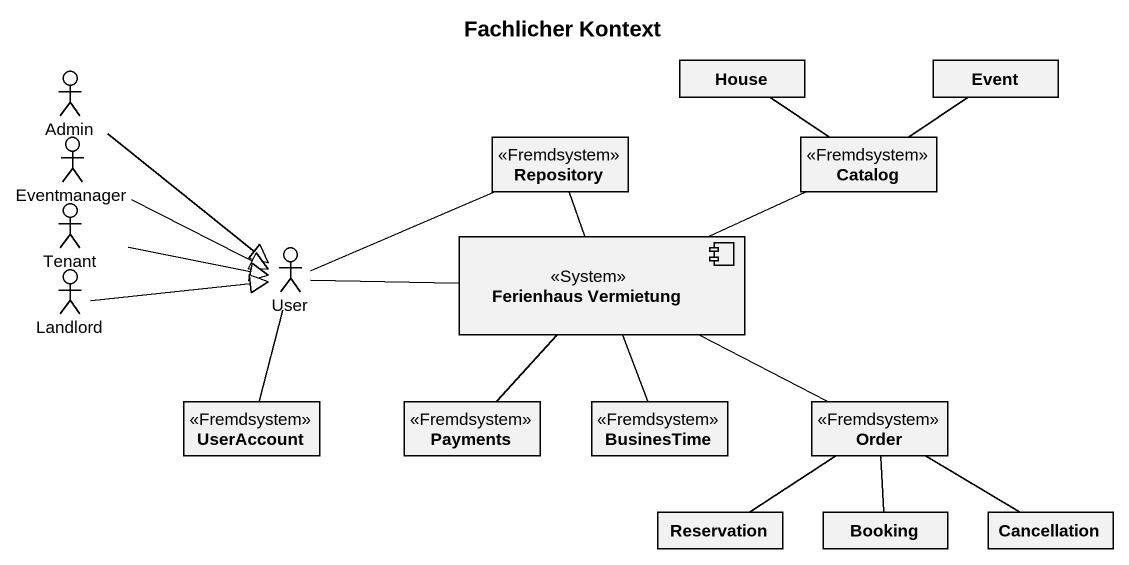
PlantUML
@startuml
title Fachlicher Kontext
allowmixing
hide circle
hide empty members
actor Admin
class House
class Event
actor Eventmanager
class Repository <<Fremdsystem>>
class Catalog <<Fremdsystem>>
actor Tenant
actor User
component "Ferienhaus Vermietung" as Ferienhaus_Vermietung <<System>>
actor Landlord
class UserAccount <<Fremdsystem>>
class Payments <<Fremdsystem>>
class BusinesTime <<Fremdsystem>>
class Order <<Fremdsystem>>
class Reservation
class Booking
class Cancellation
Admin --|> User
House -- Catalog
Event -- Catalog
Eventmanager -right-|> User
Repository -- Ferienhaus_Vermietung
Catalog -left- Ferienhaus_Vermietung
Tenant -right-|> User
User -right- Repository
User -right- Ferienhaus_Vermietung
Landlord -right-|> User
UserAccount -up- User
Payments -up- Ferienhaus_Vermietung
BusinesTime -up- Ferienhaus_Vermietung
Order -left- Ferienhaus_Vermietung
Reservation -up- Order
Booking -up- Order
Cancellation -left- Order
@enduml
